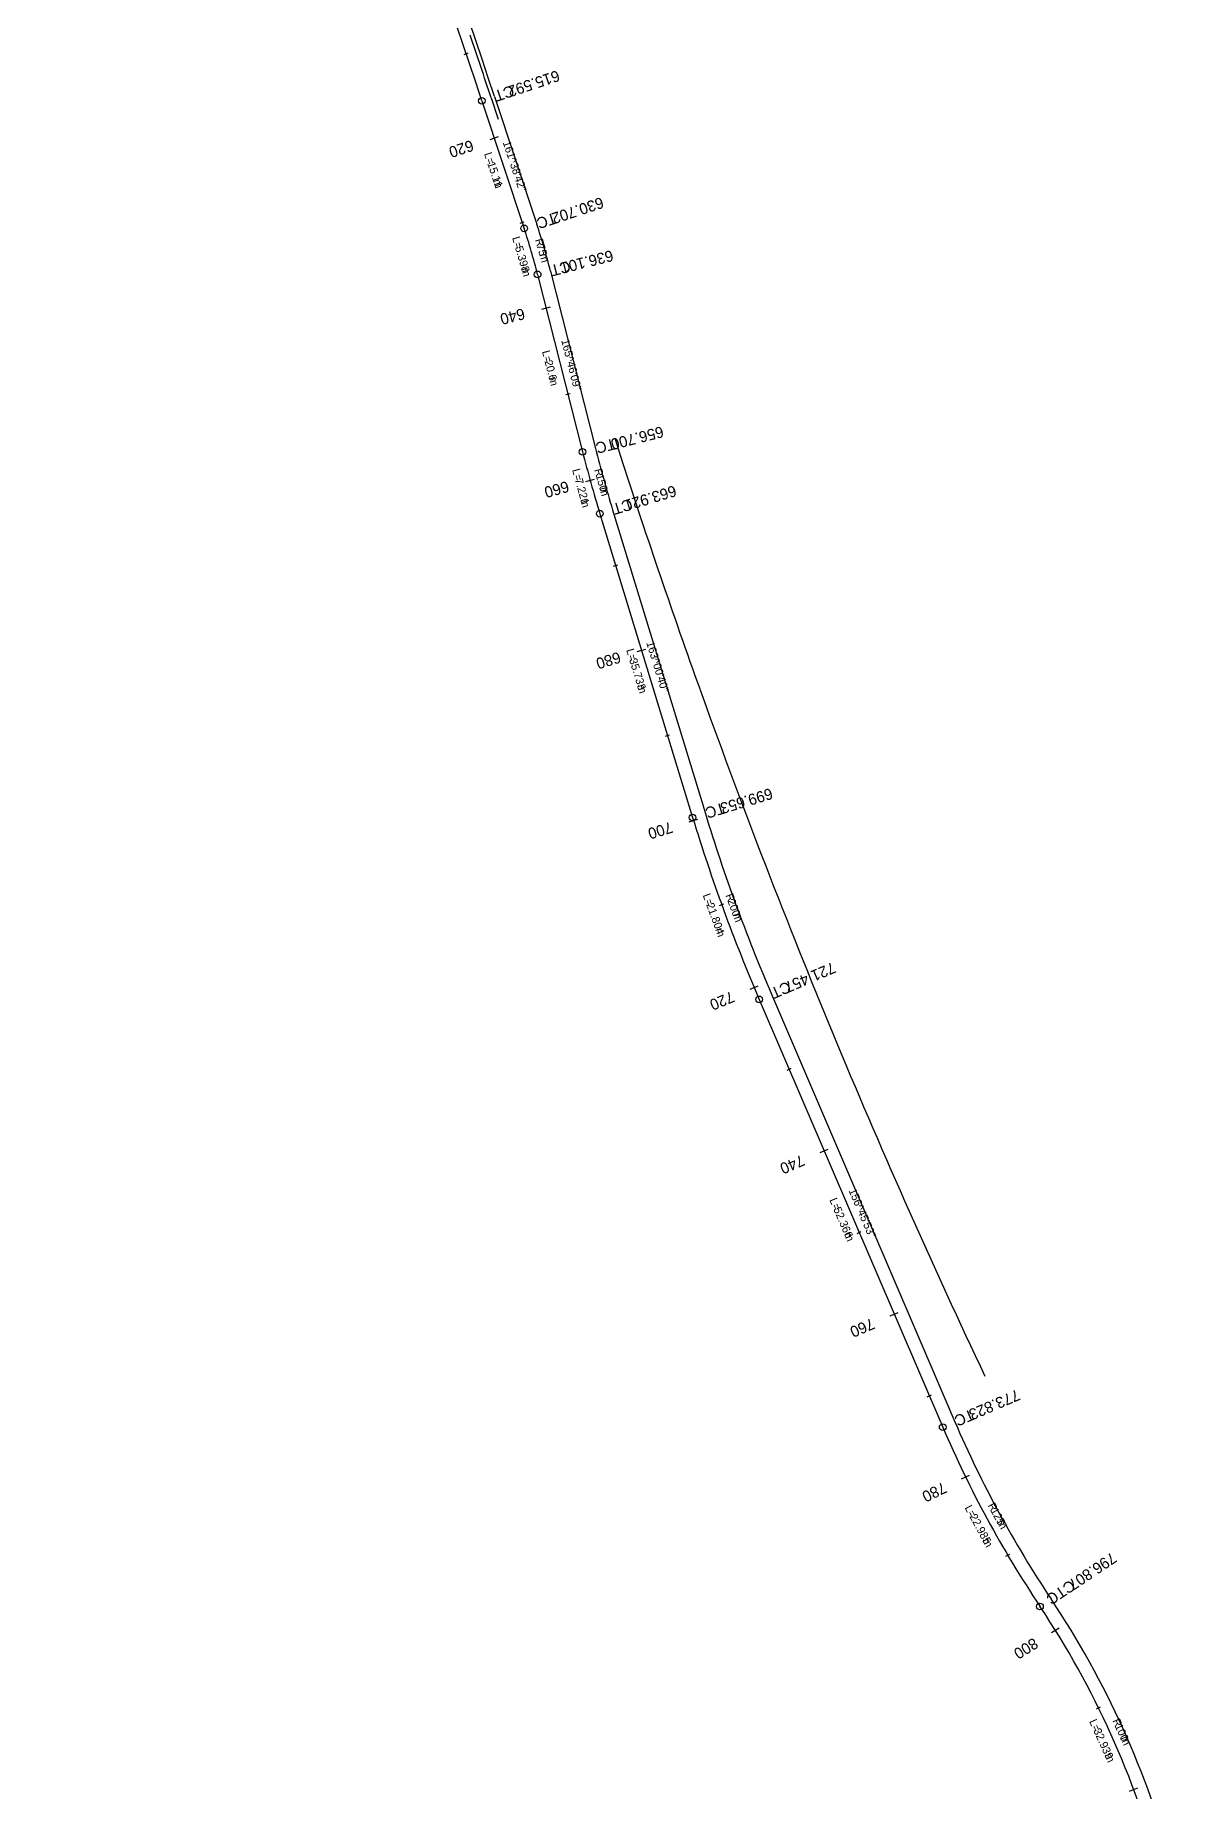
# Model space of a CAD drawing. Extents: x 268482 to 268985, y 5769022 to 5769953.
# Drawn here: x 268727.1 to 268855.1, y 5769223.4 to 5769421 of the extents above; entities that cross this region are included whole.
import ezdxf

# ---------------------------------------------------------------- set-up
doc = ezdxf.new("R2010")
doc.units = 0
for name, color, linetype in [('_CIVIL_CONSTRUCTION', 7, 'Continuous'), ('BNDRY_PROPOSED', 7, 'Continuous'), ('BNDRY_ROW', 7, 'Continuous'), ('BNDRY_VICTRACK', 7, 'Continuous'), ('BOUNDARY', 7, 'Continuous'), ('COMPONENT_PAVEMENT_TYPE_2', 7, 'Continuous'), ('CORRIDOR_TOP_MESH', 7, 'Continuous'), ('Default', 7, 'Continuous'), ('GEOM_HA_CONSTRUCTION', 7, 'Continuous'), ('SUBSURFACE_KERB', 7, 'Continuous'), ('SURFACE_EXISTING_VA', 7, 'Continuous'), ('VicTrack Rail Reserve', 7, 'Continuous')]:
    doc.layers.add(name, color=color, linetype=linetype)

msp = doc.modelspace()

# ---------------------------------------------------------------- linework, layer by layer
at = {"layer": '_CIVIL_CONSTRUCTION'}
for p, q in [((268778.26, 5769409.27), (268779.21, 5769409.59)), ((268784.09, 5769390.19), (268785.06, 5769390.43)), ((268789.04, 5769370.8), (268790.01, 5769371.07)), ((268794.84, 5769351.65), (268795.8, 5769351.94)), ((268800.69, 5769332.52), (268801.64, 5769332.81)), ((268807.53, 5769313.68), (268808.45, 5769314.07)), ((268815.41, 5769295.3), (268816.33, 5769295.69)), ((268823.3, 5769276.92), (268824.22, 5769277.31)), ((268831.34, 5769258.58), (268832.24, 5769259.02)), ((268841.48, 5769241.3), (268842.32, 5769241.83)), ((268850.25, 5769223.47), (268851.19, 5769223.82))]:
    msp.add_line(p, q, dxfattribs=at)
at = {"layer": 'BNDRY_PROPOSED'}
for p, q in [((268775.34, 5769418.84), (268775.81, 5769419)), ((268781.64, 5769399.86), (268782.12, 5769400.02)), ((268786.79, 5769380.56), (268787.27, 5769380.68)), ((268792.16, 5769361.28), (268792.64, 5769361.43)), ((268798, 5769342.16), (268798.48, 5769342.3)), ((268804.11, 5769323.1), (268804.58, 5769323.27)), ((268811.7, 5769304.58), (268812.16, 5769304.78)), ((268819.59, 5769286.21), (268820.05, 5769286.4)), ((268827.48, 5769267.83), (268827.94, 5769268.03)), ((268836.33, 5769249.88), (268836.76, 5769250.13)), ((268846.53, 5769232.72), (268846.98, 5769232.94))]:
    msp.add_line(p, q, dxfattribs=at)
at = {"layer": 'BOUNDARY'}
for p, q in [((268776.03, 5769421.01), (268776.04, 5769420.99)), ((268778.39, 5769413.96), (268779.19, 5769411.55)), ((268778.77, 5769414.09), (268783.53, 5769399.74)), ((268785.07, 5769394.46), (268790.13, 5769374.49)), ((268792.33, 5769375.57), (268793.18, 5769372.93)), ((268792.06, 5769367.61), (268802.5, 5769333.44)), ((268801.9, 5769347.37), (268802.59, 5769345.47)), ((268809.94, 5769313.12), (268830.59, 5769265.01))]:
    msp.add_line(p, q, dxfattribs=at)
for centre, radius, start, end in [((267202.89, 5768891.24), 1660.35, 18.3549, 23.24754), ((267202.89, 5768891.24), 1659.95, 18.3549, 18.61081), ((268710.92, 5769375.65), 76.5, 14.2308, 18.3549), ((268934.08, 5769411), 148.5, 194.2308, 196.9889), ((269605.02, 5769635.68), 853.3, 197.93379, 199.74706), ((269606.95, 5769636.37), 855.35, 199.88286, 205.35065), ((268992.34, 5769391.43), 198.5, 196.9889, 203.2352), ((268944.08, 5769313.73), 123.5, 203.2352, 213.7706), ((268757.04, 5769188.66), 101.5, 14.8981, 33.7706)]:
    msp.add_arc(centre, radius, start, end, dxfattribs=at)
at = {"layer": 'Default'}
for p, q in [((268776.03, 5769421.01), (268776.04, 5769420.99)), ((268778.39, 5769413.96), (268779.19, 5769411.55))]:
    msp.add_line(p, q, dxfattribs=at)
msp.add_arc((267202.89, 5768891.24), 1659.95, 18.3549, 18.61081, dxfattribs=at)
at = {"layer": 'GEOM_HA_CONSTRUCTION'}
for centre in [(268777.34, 5769413.61), (268782.1, 5769399.27), (268783.62, 5769394.09), (268788.68, 5769374.12), (268790.62, 5769367.17), (268801.06, 5769333), (268808.56, 5769312.53), (268829.22, 5769264.41), (268840.17, 5769244.24)]:
    msp.add_circle(centre, 0.375, dxfattribs=at)
at = {"layer": 'VicTrack Rail Reserve'}
for p, q in [((268777.34, 5769413.61), (268782.1, 5769399.27)), ((268783.62, 5769394.09), (268788.68, 5769374.12)), ((268790.62, 5769367.17), (268801.06, 5769333)), ((268808.56, 5769312.53), (268829.22, 5769264.41))]:
    msp.add_line(p, q, dxfattribs=at)
for centre, radius, start, end in [((267202.89, 5768891.24), 1658.85, 18.3549, 23.24754), ((268710.92, 5769375.65), 75, 14.2308, 18.3549), ((268934.08, 5769411), 150, 194.2308, 196.9889), ((268992.34, 5769391.43), 200, 196.9889, 203.2352), ((268944.08, 5769313.73), 125, 203.2352, 213.7706), ((268757.04, 5769188.66), 100, 14.8981, 33.7706)]:
    msp.add_arc(centre, radius, start, end, dxfattribs=at)

# ---------------------------------------------------------------- texts
at = {"layer": 'BNDRY_ROW'}
for s, rotation, p in [('620', 198.3549, (268776.16, 5769409.24)), ('640', 194.2308, (268782, 5769390.3)), ('660', 195.4913, (268786.95, 5769370.87)), ('680', 196.9889, (268792.75, 5769351.66)), ('700', 197.0882, (268798.59, 5769332.53)), ('720', 202.8178, (268805.44, 5769313.48)), ('740', 203.2352, (268813.33, 5769295.08)), ('760', 203.2352, (268821.22, 5769276.7)), ('780', 206.0667, (268829.27, 5769258.26)), ('800', 211.9413, (268839.45, 5769240.77))]:
    msp.add_text(s, height=1.25, rotation=rotation, dxfattribs=at).set_placement(p)
at = {"layer": 'BNDRY_VICTRACK'}
for s, rotation, p in [('R', 286.2929, (268783.31, 5769397.98)), ('75', 286.2929, (268783.49, 5769397.37)), ('m', 286.2929, (268783.8, 5769396.3)), ('R', 285.6099, (268789.98, 5769372.11)), ('150', 285.6099, (268790.15, 5769371.5)), ('m', 285.6099, (268790.56, 5769370.03)), ('R', 290.1121, (268804.75, 5769324.24)), ('200', 290.1121, (268804.97, 5769323.64)), ('m', 290.1121, (268805.55, 5769322.06)), ('R', 298.5029, (268834.26, 5769255.6)), ('125', 298.5029, (268834.56, 5769255.04)), ('m', 298.5029, (268835.29, 5769253.7)), ('R', 294.3343, (268848.3, 5769231.38)), ('100', 294.3343, (268848.56, 5769230.8)), ('m', 294.3343, (268849.19, 5769229.41))]:
    msp.add_text(s, height=0.9, rotation=rotation, dxfattribs=at).set_placement(p)
at = {"layer": 'COMPONENT_PAVEMENT_TYPE_2'}
for s, rotation, p in [('161^38\'42"', 288.3549, (268779.68, 5769408.94)), ('165^46\'09"', 284.2308, (268786.27, 5769386.68)), ('163^00\'40"', 286.9889, (268795.84, 5769352.66)), ('156^45\'53"', 293.2352, (268818.6, 5769291.03))]:
    msp.add_text(s, height=0.9, rotation=rotation, dxfattribs=at).set_placement(p)
at = {"layer": 'CORRIDOR_TOP_MESH'}
for s, rotation, p in [('L=', 288.3549, (268777.58, 5769407.66)), ('15.11', 288.3549, (268777.94, 5769406.59)), ('m', 288.3549, (268778.58, 5769404.65)), ('L=', 284.2308, (268784.11, 5769385.42)), ('20.6', 284.2308, (268784.39, 5769384.33)), ('m', 284.2308, (268784.87, 5769382.45)), ('L=', 286.9889, (268793.58, 5769351.84)), ('35.733', 286.9889, (268793.91, 5769350.76)), ('m', 286.9889, (268794.81, 5769347.83)), ('L=', 293.2352, (268816.45, 5769289.97)), ('52.366', 293.2352, (268816.89, 5769288.94)), ('m', 293.2352, (268818.1, 5769286.12))]:
    msp.add_text(s, height=0.9, rotation=rotation, dxfattribs=at).set_placement(p)
at = {"layer": 'SUBSURFACE_KERB'}
for s, rotation, p in [('L=', 286.2929, (268780.74, 5769398.21)), ('5.398', 286.2929, (268781.06, 5769397.13)), ('m', 286.2929, (268781.76, 5769394.72)), ('L=', 285.6099, (268787.49, 5769372.1)), ('7.221', 285.6099, (268787.79, 5769371.02)), ('m', 285.6099, (268788.42, 5769368.75)), ('L=', 290.1121, (268802.19, 5769324.25)), ('21.804', 290.1121, (268802.58, 5769323.2)), ('m', 290.1121, (268803.6, 5769320.4)), ('L=', 298.5029, (268831.66, 5769255.34)), ('22.985', 298.5029, (268832.2, 5769254.36)), ('m', 298.5029, (268833.66, 5769251.66)), ('L=', 294.3343, (268845.69, 5769231.31)), ('32.939', 294.3343, (268846.15, 5769230.29)), ('m', 294.3343, (268847.42, 5769227.5))]:
    msp.add_text(s, height=0.9, rotation=rotation, dxfattribs=at).set_placement(p)
at = {"layer": 'SURFACE_EXISTING_VA'}
for s, rotation, p in [('615.592', 198.3549, (268785.85, 5769417.09)), ('CT', 198.3549, (268780.74, 5769415.4)), ('630.702', 198.3549, (268790.8, 5769402.82)), ('TC', 198.3549, (268785.5, 5769401.06)), ('636.101', 194.2308, (268791.95, 5769396.85)), ('CT', 194.2308, (268787.14, 5769395.63)), ('656.700', 194.2308, (268797.61, 5769377.03)), ('TC', 194.2308, (268792.2, 5769375.66)), ('663.921', 196.9889, (268799.01, 5769370.39)), ('CT', 196.9889, (268794.07, 5769368.88)), ('TC', 196.9889, (268804.51, 5769334.7)), ('699.653', 196.9889, (268809.85, 5769336.33)), ('721.457', 203.2352, (268816.82, 5769316.76)), ('CT', 203.2352, (268811.79, 5769314.6)), ('773.823', 203.2352, (268837.58, 5769268.69)), ('TC', 203.2352, (268832.45, 5769266.48)), ('796.807', 213.7706, (268848.24, 5769250.39)), ('CTC', 213.7706, (268843.59, 5769247.29))]:
    msp.add_text(s, height=1.25, rotation=rotation, dxfattribs=at).set_placement(p)

doc.saveas('drawing.dxf')
